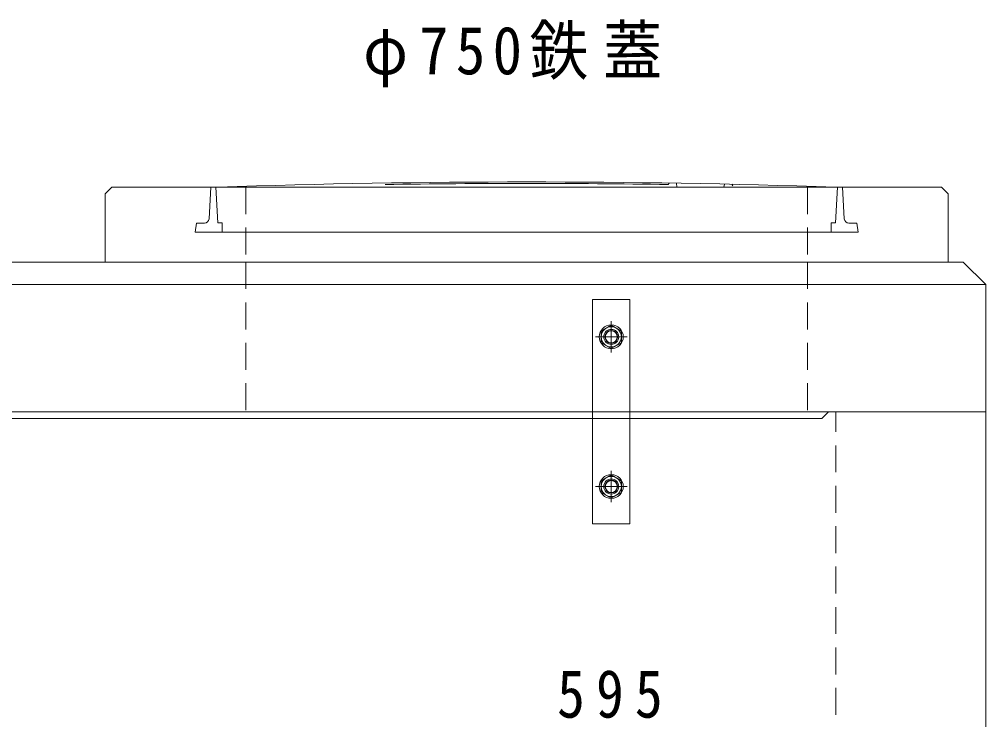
# Model space of a CAD drawing. Units: millimetres at full size, sheet at 1:30; details may follow other scales. Extents: x -5968 to 5968, y -4228 to 4228.
# Drawn here: x -3156 to -1866, y -1181 to -245 of the extents above; entities that cross this region are included whole.
import ezdxf

# ---------------------------------------------------------------- set-up
doc = ezdxf.new("R2010")
doc.units = ezdxf.units.MM
doc.header["$LTSCALE"] = 30
doc.linetypes.add('CHAIN1', pattern=[8, 5, -1, 1, -1])
doc.linetypes.add('DASHED1', pattern=[1.8, 1.2, -0.6])
for name, color, linetype, lineweight in [('0-0_枠', 4, 'Continuous', 9), ('0-1_製品図', 7, 'Continuous', 9), ('0-6_寸法', 4, 'Continuous', 9), ('0-B', 4, 'Continuous', 9), ('0-C', 3, 'Continuous', 9)]:
    doc.layers.add(name, color=color, linetype=linetype, lineweight=lineweight)
doc.styles.add('ＭＳ ゴシック', font='')
doc.styles.get('ＭＳ ゴシック').set_extended_font_data('MS Gothic')

msp = doc.modelspace()

# ---------------------------------------------------------------- linework, layer by layer
at = {"layer": '0-1_製品図', "linetype": 'DASHED1'}
for p, q in [((-2853.93, -569.77), (-2853.93, -778.77)), ((-2103.93, -569.77), (-2103.93, -778.77)), ((-2065.93, -1660.77), (-2065.93, -769.77))]:
    msp.add_line(p, q, dxfattribs=at)
at = {"layer": '0-1_製品図', "color": 3}
for p, q in [((-1895.93, -569.77), (-1865.93, -599.77)), ((-4965.93, -599.77), (-1865.93, -599.77)), ((-1865.93, -769.77), (-4965.93, -769.77)), ((-2075.93, -769.77), (-4755.93, -769.77))]:
    msp.add_line(p, q, dxfattribs=at)
at = {"layer": '0-1_製品図'}
for p, q in [((-2379.43, -661.97), (-2365.93, -654.18)), ((-2379.43, -677.56), (-2379.43, -661.97)), ((-2379.43, -861.97), (-2365.93, -854.18)), ((-2379.43, -877.56), (-2379.43, -861.97))]:
    msp.add_line(p, q, dxfattribs=at)
at = {"layer": '0-1_製品図', "color": 4, "linetype": 'CHAIN1'}
for p, q in [((-2365.93, -648.77), (-2365.93, -690.77)), ((-2365.93, -649.77), (-2365.93, -689.77)), ((-2365.93, -650.13), (-2365.93, -689.4)), ((-2344.93, -669.77), (-2386.93, -669.77)), ((-2345.93, -669.77), (-2385.93, -669.77)), ((-2346.29, -669.77), (-2385.56, -669.77)), ((-2365.93, -848.77), (-2365.93, -890.77)), ((-2365.93, -849.77), (-2365.93, -889.77)), ((-2365.93, -850.13), (-2365.93, -889.4)), ((-2344.93, -869.77), (-2386.93, -869.77)), ((-2385.93, -869.77), (-2345.93, -869.77)), ((-2346.29, -869.77), (-2385.56, -869.77))]:
    msp.add_line(p, q, dxfattribs=at)
at = {"layer": '0-1_製品図', "color": 3}
for points in [[(-4965.93, -599.77), (-4935.93, -569.77), (-1895.93, -569.77)], [(-1865.93, -599.77), (-1865.93, -769.77), (-2075.93, -769.77), (-2084.93, -778.77), (-4746.93, -778.77), (-4755.93, -769.77), (-4965.93, -769.77), (-4965.93, -599.77)], [(-1865.93, -769.77), (-1865.93, -1669.77), (-3415.93, -1669.77)]]:
    msp.add_lwpolyline(points, dxfattribs=at)
at = {"layer": '0-1_製品図'}
msp.add_lwpolyline([(-2390.93, -619.77), (-2340.93, -619.77), (-2340.93, -919.77), (-2390.93, -919.77)], close=True, dxfattribs=at)
for points in [[(-2365.93, -654.18), (-2352.43, -661.97), (-2352.43, -677.56), (-2365.93, -685.36), (-2379.43, -677.56)], [(-2365.93, -854.18), (-2352.43, -861.97), (-2352.43, -877.56), (-2365.93, -885.36), (-2379.43, -877.56)]]:
    msp.add_lwpolyline(points, dxfattribs=at)
for centre, radius in [((-2365.93, -669.77), 16), ((-2365.93, -669.77), 16), ((-2365.93, -669.77), 13.5), ((-2365.93, -669.77), 10), ((-2365.93, -669.77), 8.5), ((-2365.93, -869.77), 16), ((-2365.93, -869.77), 16), ((-2365.93, -869.77), 13.5), ((-2365.93, -869.77), 10), ((-2365.93, -869.77), 8.5)]:
    msp.add_circle(centre, radius, dxfattribs=at)
at = {"layer": '0-1_製品図', "color": 4}
for centre in [(-2365.93, -669.77), (-2365.93, -869.77)]:
    msp.add_circle(centre, 8, dxfattribs=at)
at = {"layer": '0-B', "color": 7}
for p, q in [((-2288.73, -464.28), (-2289.77, -466.26)), ((-2278.93, -464.43), (-2278.33, -469.77)), ((-2214.93, -465.65), (-2215.46, -469.77)), ((-2204.74, -465.87), (-2203.78, -467.9))]:
    msp.add_line(p, q, dxfattribs=at)
at = {"layer": '0-B', "color": 3}
msp.add_line((-3032.93, -469.77), (-1924.93, -469.77), dxfattribs=at)
at = {"layer": '0-B'}
for p, q in [((-2903.13, -512.08), (-2900.93, -469.77)), ((-2900.93, -469.77), (-2893.93, -469.77)), ((-2056.93, -469.77), (-2063.93, -469.77)), ((-2054.72, -512.08), (-2056.93, -469.77)), ((-2921.43, -529.77), (-2919.93, -517.77)), ((-2909.12, -517.77), (-2919.93, -517.77)), ((-2885.56, -517.27), (-2885.56, -529.77)), ((-2048.73, -517.77), (-2037.93, -517.77)), ((-2036.43, -529.77), (-2037.93, -517.77)), ((-2072.29, -529.77), (-2921.43, -529.77))]:
    msp.add_line(p, q, dxfattribs=at)
for points in [[(-2885.56, -517.27), (-2891.24, -517.27), (-2893.93, -469.77)], [(-2072.29, -517.27), (-2066.61, -517.27), (-2063.93, -469.77)], [(-2072.29, -517.27), (-2072.29, -529.77), (-2036.43, -529.77)]]:
    msp.add_lwpolyline(points, dxfattribs=at)
at = {"layer": '0-B', "color": 7}
for radius, start, end in [(12200, 88.06238, 91.93762), (12198, 89.11147, 90.88853)]:
    msp.add_arc((-2478.93, -12662.79), radius, start, end, dxfattribs=at)
at = {"layer": '0-B'}
for centre, start, end in [((-2909.12, -511.77), 270, 357.01857), ((-2048.73, -511.77), 182.98143, 270)]:
    msp.add_arc(centre, 6, start, end, dxfattribs=at)
at = {"layer": '0-C'}
for p, q in [((-3041.93, -478.77), (-3032.93, -469.77)), ((-1915.93, -478.77), (-1924.93, -469.77)), ((-3041.93, -478.77), (-3041.93, -569.77)), ((-1915.93, -478.77), (-1915.93, -569.77)), ((-3041.93, -569.77), (-1915.93, -569.77))]:
    msp.add_line(p, q, dxfattribs=at)
at = {"layer": '0-C', "linetype": 'DASHED1'}
for p, q in [((-2853.93, -469.77), (-2853.93, -569.77)), ((-2103.93, -469.77), (-2103.93, -569.77))]:
    msp.add_line(p, q, dxfattribs=at)

# ---------------------------------------------------------------- texts
at = {"layer": '0-0_枠', "color": 7, "insert": (-2438.25, -1179.67), "char_height": 64.15, "attachment_point": 7, "style": 'ＭＳ ゴシック'}
msp.add_mtext('\\T1.4;\\W0.85;595', dxfattribs=at)
at = {"layer": '0-6_寸法', "color": 7, "insert": (-2697.21, -336.42), "char_height": 64.15, "attachment_point": 7, "style": 'ＭＳ ゴシック'}
msp.add_mtext('\\T1.25;\\W0.9;φ750鉄蓋', dxfattribs=at)

doc.saveas('drawing.dxf')
